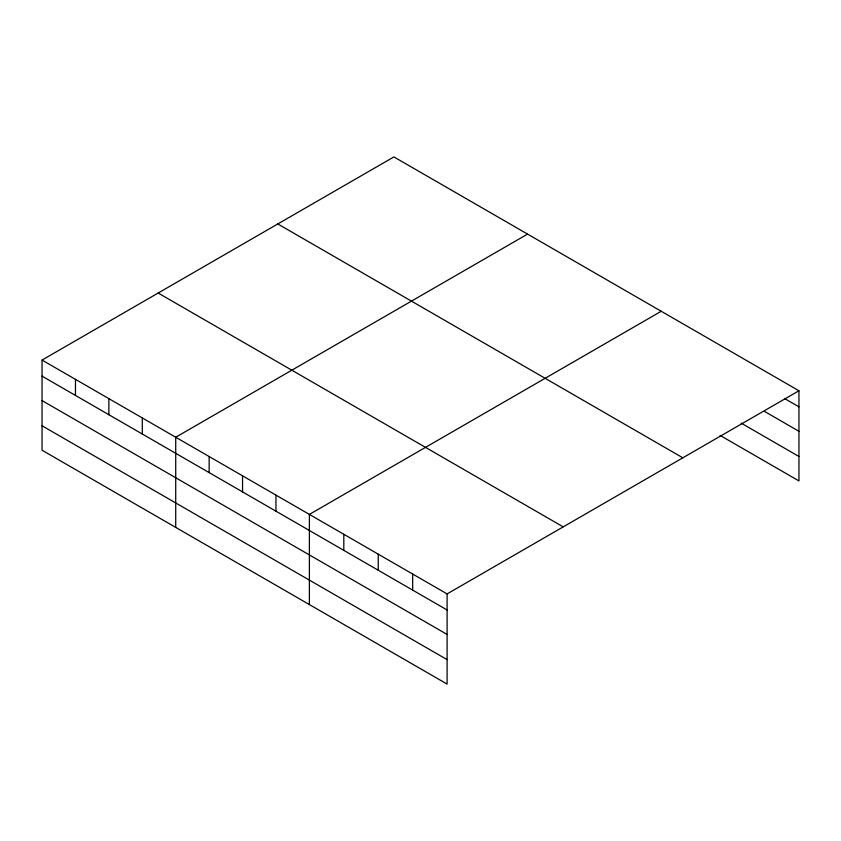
<?xml version="1.0" encoding="UTF-8"?>
<svg xmlns="http://www.w3.org/2000/svg" width="841" height="841" viewBox="0 0 841 841"><rect width="100%" height="100%" fill="white"/><g stroke="black" fill="none" stroke-linecap="round" stroke-linejoin="round"><path stroke-width="1.26" d="M447.097 634.44L447.097 593.914L42.05 360.064L42.05 450.229L447.097 684.08L447.097 634.44L42.05 400.589M42.05 360.064L393.903 156.92L798.95 390.771L798.95 480.936L720.096 435.407M527.57 234.092L175.716 437.236L175.716 527.391M661.236 311.265L309.383 514.408L309.383 604.563M447.097 593.914L798.95 390.771M784.516 398.508L798.95 406.844M764.522 411.417L798.95 431.296M741.194 423.139L798.95 456.484M277.793 223.958L682.839 457.809M158.161 293.025L563.207 526.876M42.05 376.137L447.097 609.988M42.05 425.777L447.097 659.628M412.668 574.035L412.668 590.109M378.24 554.166L378.24 570.24M343.811 534.287L343.811 550.361M275.964 495.118L275.964 511.191M242.544 475.827L242.544 491.901M209.136 456.526L209.136 472.6M142.297 417.945L142.297 434.019M108.878 398.655L108.878 414.729M75.469 379.365L75.469 395.438"/></g></svg>
